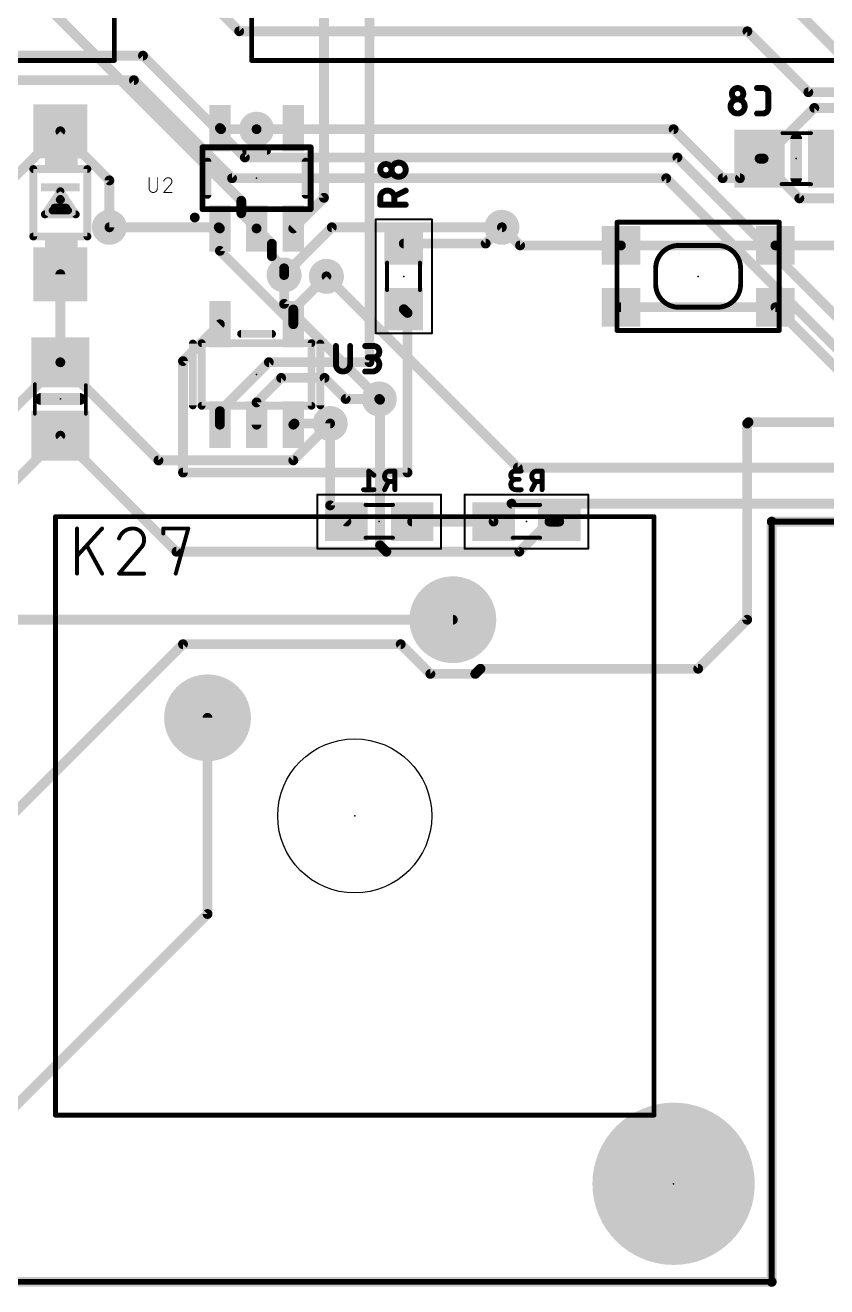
# Model space of a CAD drawing. Extents: x -145 to 0, y -20 to 96.
# Drawn here: x -101.87 to -81.13, y -19.81 to 12.85 of the extents above; entities that cross this region are included whole.
import ezdxf

# ---------------------------------------------------------------- set-up
doc = ezdxf.new("R2010")
doc.units = 0
for name, color, linetype in [('1', 12, 'CONTINUOUS'), ('16', 132, 'CONTINUOUS'), ('17', 110, 'CONTINUOUS'), ('18', 110, 'CONTINUOUS'), ('20', 31, 'CONTINUOUS'), ('21', 41, 'CONTINUOUS'), ('22', 253, 'CONTINUOUS'), ('23', 53, 'CONTINUOUS'), ('24', 53, 'CONTINUOUS'), ('25', 253, 'CONTINUOUS'), ('26', 253, 'CONTINUOUS'), ('39', 12, 'CONTINUOUS'), ('40', 132, 'CONTINUOUS'), ('41', 12, 'CONTINUOUS'), ('42', 132, 'CONTINUOUS'), ('51', 253, 'CONTINUOUS'), ('52', 253, 'CONTINUOUS')]:
    doc.layers.add(name, color=color, linetype=linetype)

# ---------------------------------------------------------------- blocks, each defined once
blk = doc.blocks.new('RECT')
blk.add_solid([(-0.5, -0.5), (0.5, -0.5), (-0.5, 0.5), (0.5, 0.5)])
blk = doc.blocks.new('ROUNDP')
at = {"const_width": 0.5}
blk.add_lwpolyline([(0, -0.25, 1), (0, 0.25, 1), (0, -0.25)], format="xyb", dxfattribs=at)
blk = doc.blocks.new('ROUNDV')
at = {"const_width": 0.5}
blk.add_lwpolyline([(0, -0.25, 1), (0, 0.25, 1), (0, -0.25)], format="xyb", dxfattribs=at)

msp = doc.modelspace()

# ---------------------------------------------------------------- linework, layer by layer
at = {"layer": '1', "const_width": 0.254}
for points in [[(-77.1826, 8.505), (-83.185, 14.5074)], [(-94.1411, 8.3838), (-94.1411, 13.843)], [(-92.964, 4.1275), (-92.964, 13.8724)], [(-96.2806, 8.3056), (-101.31, 13.335)], [(-96.8049, 10.16), (-96.835, 10.1901)], [(-95.885, 10.16), (-96.8049, 10.16)], [(-94.935, 7.5899), (-94.1411, 8.3838)], [(-96.2806, 7.9855), (-96.2806, 8.3056)], [(-95.885, 7.5899), (-96.2806, 7.9855)], [(-99.695, 7.62), (-96.8651, 7.62)], [(-96.8651, 7.62), (-96.835, 7.5899)], [(-96.835, 7.0101), (-96.835, 7.5899)], [(-95.4894, 7.1943), (-95.885, 7.5899)], [(-89.535, 7.62), (-89.955, 7.2)], [(-89.535, 7.62), (-89.065, 7.15)], [(-95.4894, 7.1943), (-95.4894, 6.8742)], [(-89.955, 7.2), (-92.075, 7.2)], [(-89.065, 7.15), (-86.455, 7.15)], [(-82.455, 7.15), (-86.455, 7.15)], [(-82.455, 7.15), (-80.6705, 7.15)], [(-94.935, 5.1101), (-96.835, 7.0101)], [(-95.4894, 6.8742), (-95.1731, 6.5579)], [(-95.1731, 6.5579), (-95.1731, 6.3843)], [(-94.935, 5.4926), (-94.0776, 6.35)], [(-94.935, 5.1101), (-94.935, 5.4926)], [(-92.075, 5.5), (-91.9774, 5.4024)], [(-86.455, 5.55), (-82.455, 5.55)], [(-77.3495, 0.4445), (-82.455, 5.55)], [(-96.835, 5.1101), (-97.79, 4.1551)], [(-91.9774, 5.4024), (-91.9774, 1.27)], [(-97.79, 4.1551), (-97.79, 1.27)], [(-96.835, 2.86), (-95.5675, 4.1275)], [(-95.5675, 4.1275), (-92.964, 4.1275)], [(-95.25, 3.7211), (-95.885, 3.0861)], [(-94.125, 3.7211), (-95.25, 3.7211)], [(-93.5789, 3.175), (-94.125, 3.7211)], [(-92.71, 3.175), (-93.5789, 3.175)], [(-96.835, 2.5099), (-96.835, 2.86)], [(-95.885, 3.0861), (-95.885, 2.5099)], [(-94.9049, 2.54), (-94.935, 2.5099)], [(-93.98, 2.54), (-94.9049, 2.54)], [(-83.185, 2.54), (-83.1509, 2.5741)], [(-83.185, -2.54), (-83.185, 2.54)], [(-83.1509, 2.5741), (-80.5787, 2.5741)], [(-97.79, 1.27), (-91.9774, 1.27)], [(-82.55, -19.685), (-82.55, 0)], [(-82.55, 0), (0, 0)], [(-90.805, -2.54), (-104.14, -2.54)], [(-84.455, -3.81), (-83.185, -2.54)], [(-103.505, -8.89), (-97.79, -3.175)], [(-97.79, -3.175), (-92.1546, -3.175)], [(-92.1546, -3.175), (-91.3863, -3.9434)], [(-91.3863, -3.9434), (-90.2237, -3.9434)], [(-90.2237, -3.9434), (-90.0904, -3.81)], [(-90.0904, -3.81), (-84.455, -3.81)], [(-97.155, -10.16), (-97.155, -5.08)], [(-103.505, -16.51), (-97.155, -10.16)], [(-144.78, -19.685), (-82.55, -19.685)]]:
    msp.add_lwpolyline(points, dxfattribs=at)
at = {"layer": '1', "const_width": 0.127}
for points in [[(-96.7901, 10.235, 1), (-96.8799, 10.1452)], [(-96.8049, 10.2235, 1), (-96.8049, 10.0965)], [(-96.8498, 10.1151, 1), (-96.76, 10.2049)], [(-95.885, 10.0965, 1), (-95.885, 10.2235)], [(-94.0962, 8.3389, 1), (-94.186, 8.4287)], [(-96.2171, 8.3056, 1), (-96.3441, 8.3056)], [(-96.3255, 8.2607, 1), (-96.2357, 8.3505)], [(-94.2046, 8.3838, 1), (-94.0776, 8.3838)], [(-96.2357, 8.0304, 1), (-96.3255, 7.9406)], [(-96.3441, 7.9855, 1), (-96.2171, 7.9855)], [(-99.695, 7.6835, 1), (-99.695, 7.5565)], [(-96.8202, 7.6649, 1), (-96.91, 7.5751)], [(-96.7715, 7.5899, 1), (-96.8985, 7.5899)], [(-96.8799, 7.545, 1), (-96.7901, 7.6348)], [(-96.8651, 7.5565, 1), (-96.8651, 7.6835)], [(-95.8401, 7.6348, 1), (-95.9299, 7.545)], [(-95.9299, 7.545, 1), (-95.8401, 7.6348)], [(-94.9799, 7.6348, 1), (-94.8901, 7.545)], [(-89.4901, 7.6649, 1), (-89.5799, 7.5751)], [(-89.4901, 7.5751, 1), (-89.5799, 7.6649)], [(-95.4259, 7.1943, 1), (-95.5529, 7.1943)], [(-95.5343, 7.1494, 1), (-95.4445, 7.2392)], [(-92.075, 7.2635, 1), (-92.075, 7.1365)], [(-89.9999, 7.2449, 1), (-89.9101, 7.1551)], [(-89.955, 7.1365, 1), (-89.955, 7.2635)], [(-89.065, 7.2135, 1), (-89.065, 7.0865)], [(-89.1099, 7.1051, 1), (-89.0201, 7.1949)], [(-86.455, 7.2135, 1), (-86.455, 7.0865)], [(-86.455, 7.0865, 1), (-86.455, 7.2135)], [(-82.455, 7.2135, 1), (-82.455, 7.0865)], [(-82.455, 7.0865, 1), (-82.455, 7.2135)], [(-96.7901, 7.055, 1), (-96.8799, 6.9652)], [(-96.8985, 7.0101, 1), (-96.7715, 7.0101)], [(-95.4445, 6.9191, 1), (-95.5343, 6.8293)], [(-95.5529, 6.8742, 1), (-95.4259, 6.8742)], [(-95.1096, 6.5579, 1), (-95.2366, 6.5579)], [(-95.218, 6.513, 1), (-95.1282, 6.6028)], [(-95.2366, 6.3843, 1), (-95.1096, 6.3843)], [(-94.0327, 6.3051, 1), (-94.1225, 6.3949)], [(-94.8715, 5.4926, 1), (-94.9985, 5.4926)], [(-94.9799, 5.5375, 1), (-94.8901, 5.4477)], [(-92.0301, 5.5449, 1), (-92.1199, 5.4551)], [(-86.455, 5.6135, 1), (-86.455, 5.4865)], [(-82.4101, 5.5949, 1), (-82.4999, 5.5051)], [(-82.455, 5.4865, 1), (-82.455, 5.6135)], [(-96.7901, 5.0652, 1), (-96.8799, 5.155)], [(-91.9139, 5.4024, 1), (-92.0409, 5.4024)], [(-92.0223, 5.3575, 1), (-91.9325, 5.4473)], [(-94.9985, 5.1101, 1), (-94.8715, 5.1101)], [(-94.9799, 5.0652, 1), (-94.8901, 5.155)], [(-97.7265, 4.1551, 1), (-97.8535, 4.1551)], [(-97.8349, 4.2, 1), (-97.7451, 4.1102)], [(-95.5675, 4.191, 1), (-95.5675, 4.064)], [(-95.5226, 4.0826, 1), (-95.6124, 4.1724)], [(-92.964, 4.064, 1), (-92.964, 4.191)], [(-93.0275, 4.1275, 1), (-92.9005, 4.1275)], [(-95.25, 3.7846, 1), (-95.25, 3.6576)], [(-95.2051, 3.6762, 1), (-95.2949, 3.766)], [(-94.0801, 3.766, 1), (-94.1699, 3.6762)], [(-94.125, 3.6576, 1), (-94.125, 3.7846)], [(-93.5789, 3.2385, 1), (-93.5789, 3.1115)], [(-93.6238, 3.1301, 1), (-93.534, 3.2199)], [(-92.71, 3.1115, 1), (-92.71, 3.2385)], [(-96.7715, 2.86, 1), (-96.8985, 2.86)], [(-96.8799, 2.9049, 1), (-96.7901, 2.8151)], [(-95.8215, 3.0861, 1), (-95.9485, 3.0861)], [(-95.9299, 3.131, 1), (-95.8401, 3.0412)], [(-94.9799, 2.5548, 1), (-94.8901, 2.465)], [(-94.9049, 2.6035, 1), (-94.9049, 2.4765)], [(-94.86, 2.4951, 1), (-94.9498, 2.5849)], [(-93.98, 2.4765, 1), (-93.98, 2.6035)], [(-83.1215, 2.54, 1), (-83.2485, 2.54)], [(-83.2299, 2.5849, 1), (-83.1401, 2.4951)], [(-83.1509, 2.6376, 1), (-83.1509, 2.5106)], [(-83.106, 2.5292, 1), (-83.1958, 2.619)], [(-96.8985, 2.5099, 1), (-96.7715, 2.5099)], [(-95.9485, 2.5099, 1), (-95.8215, 2.5099)], [(-97.79, 1.3335, 1), (-97.79, 1.2065)], [(-97.8535, 1.27, 1), (-97.7265, 1.27)], [(-92.0409, 1.27, 1), (-91.9139, 1.27)], [(-91.9774, 1.2065, 1), (-91.9774, 1.3335)], [(-82.4865, 0, 1), (-82.6135, 0)], [(-82.55, 0.0635, 1), (-82.55, -0.0635)], [(-90.805, -2.6035, 1), (-90.805, -2.4765)], [(-83.2485, -2.54, 1), (-83.1215, -2.54)], [(-83.1401, -2.5849, 1), (-83.2299, -2.4951)], [(-97.79, -3.1115, 1), (-97.79, -3.2385)], [(-97.7451, -3.2199, 1), (-97.8349, -3.1301)], [(-92.1097, -3.1301, 1), (-92.1995, -3.2199)], [(-92.1546, -3.2385, 1), (-92.1546, -3.1115)], [(-91.3863, -3.8799, 1), (-91.3863, -4.0069)], [(-91.4312, -3.9883, 1), (-91.3414, -3.8984)], [(-90.2686, -3.8984, 1), (-90.1788, -3.9883)], [(-90.2237, -4.0069, 1), (-90.2237, -3.8799)], [(-90.0904, -3.7465, 1), (-90.0904, -3.8735)], [(-90.0455, -3.8549, 1), (-90.1353, -3.7651)], [(-84.4999, -3.7651, 1), (-84.4101, -3.8549)], [(-84.455, -3.8735, 1), (-84.455, -3.7465)], [(-97.0915, -5.08, 1), (-97.2185, -5.08)], [(-97.2185, -10.16, 1), (-97.0915, -10.16)], [(-97.1101, -10.2049, 1), (-97.1999, -10.1151)], [(-82.55, -19.7485, 1), (-82.55, -19.6215)], [(-82.6135, -19.685, 1), (-82.4865, -19.685)]]:
    msp.add_lwpolyline(points, format="xyb", dxfattribs=at)
at = {"layer": '16', "const_width": 0.254}
for points in [[(-98.6642, 15.025), (-96.3345, 12.6953)], [(-96.3345, 12.6953), (-83.1803, 12.6953)], [(-83.1803, 12.6953), (-81.6022, 11.1172)], [(-108.315, 12.065), (-98.8261, 12.065)], [(-98.8261, 12.065), (-96.1885, 9.4274)], [(-106.565, 11.43), (-99.06, 11.43)], [(-99.06, 11.43), (-96.52, 8.89)], [(-81.6022, 11.1172), (-77.5489, 11.1172)], [(-81.4473, 10.7108), (-82.7601, 9.398)], [(-76.9827, 10.7108), (-81.4473, 10.7108)], [(-104.085, 6.985), (-100.965, 10.105)], [(-100.965, 10.105), (-99.695, 8.835)], [(-95.885, 10.16), (-85.09, 10.16)], [(-85.09, 10.16), (-83.82, 8.89)], [(-96.1885, 9.4274), (-84.9924, 9.4274)], [(-84.9924, 9.4274), (-79.9719, 4.4069)], [(-83.373, 8.89), (-82.865, 9.398)], [(-82.865, 9.398), (-81.8356, 8.3686)], [(-82.7601, 9.398), (-82.865, 9.398)], [(-99.695, 8.835), (-99.695, 7.62)], [(-96.52, 8.89), (-85.2805, 8.89)], [(-85.2805, 8.89), (-80.3275, 3.937)], [(-83.82, 8.89), (-83.373, 8.89)], [(-81.8356, 8.3686), (-79.3825, 8.3686)], [(-95.1731, 6.3843), (-93.9374, 7.62)], [(-93.9374, 7.62), (-89.535, 7.62)], [(-100.965, 6.405), (-100.965, 4.125)], [(-95.1731, 6.3843), (-95.1731, 5.6381)], [(-94.0776, 6.35), (-89.1246, 1.397)], [(-95.1731, 5.6381), (-92.71, 3.175)], [(-100.965, 4.125), (-102.312, 2.778)], [(-100.965, 4.125), (-98.425, 1.585)], [(-92.71, 3.175), (-92.6894, 3.1544)], [(-92.6894, 3.1544), (-92.6894, -0.6157)], [(-93.98, 2.54), (-94.935, 1.585)], [(-93.98, 2.54), (-93.98, 0.42)], [(-100.965, 2.225), (-102.412, 0.778)], [(-97.9606, -0.7794), (-100.965, 2.225)], [(-94.935, 1.585), (-98.425, 1.585)], [(-68.834, 1.397), (-89.1246, 1.397)], [(-93.56, 0), (-93.98, 0.42)], [(-89.2848, 0.4652), (-89.75, 0)], [(-67.564, 0.4652), (-89.2848, 0.4652)], [(-91.86, 0), (-89.75, 0)], [(-89.0843, -0.7794), (-88.3049, 0)], [(-88.3049, 0), (-88.05, 0)], [(-82.55, -19.685), (-82.55, 0)], [(-82.55, 0), (0, 0)], [(-92.5257, -0.7794), (-97.9606, -0.7794)], [(-92.6894, -0.6157), (-92.5257, -0.7794)], [(-89.0843, -0.7794), (-92.5257, -0.7794)], [(-144.78, -19.685), (-82.55, -19.685)]]:
    msp.add_lwpolyline(points, dxfattribs=at)
at = {"layer": '16', "const_width": 0.127}
for points in [[(-96.3345, 12.7588, 1), (-96.3345, 12.6318)], [(-96.3794, 12.6504, 1), (-96.2896, 12.7402)], [(-83.1354, 12.7402, 1), (-83.2252, 12.6504)], [(-83.1803, 12.6318, 1), (-83.1803, 12.7588)], [(-98.7812, 12.1099, 1), (-98.871, 12.0201)], [(-98.8261, 12.0015, 1), (-98.8261, 12.1285)], [(-99.0151, 11.4749, 1), (-99.1049, 11.3851)], [(-99.06, 11.3665, 1), (-99.06, 11.4935)], [(-81.6022, 11.1807, 1), (-81.6022, 11.0537)], [(-81.6471, 11.0723, 1), (-81.5573, 11.1621)], [(-81.4473, 10.7743, 1), (-81.4473, 10.6473)], [(-81.4024, 10.6659, 1), (-81.4922, 10.7557)], [(-100.9201, 10.1499, 1), (-101.0099, 10.0601)], [(-100.9201, 10.0601, 1), (-101.0099, 10.1499)], [(-95.885, 10.2235, 1), (-95.885, 10.0965)], [(-85.0451, 10.2049, 1), (-85.1349, 10.1151)], [(-85.09, 10.0965, 1), (-85.09, 10.2235)], [(-96.1885, 9.4909, 1), (-96.1885, 9.3639)], [(-96.2334, 9.3825, 1), (-96.1436, 9.4723)], [(-84.9475, 9.4723, 1), (-85.0373, 9.3825)], [(-84.9924, 9.3639, 1), (-84.9924, 9.4909)], [(-82.8201, 9.4429, 1), (-82.9099, 9.3531)], [(-82.865, 9.4615, 1), (-82.865, 9.3345)], [(-82.8201, 9.3531, 1), (-82.9099, 9.4429)], [(-82.805, 9.4429, 1), (-82.7152, 9.3531)], [(-82.7601, 9.3345, 1), (-82.7601, 9.4615)], [(-99.6315, 8.835, 1), (-99.7585, 8.835)], [(-99.7399, 8.7901, 1), (-99.6501, 8.8799)], [(-96.52, 8.9535, 1), (-96.52, 8.8265)], [(-96.5649, 8.8451, 1), (-96.4751, 8.9349)], [(-85.2356, 8.9349, 1), (-85.3254, 8.8451)], [(-85.2805, 8.8265, 1), (-85.2805, 8.9535)], [(-83.82, 8.9535, 1), (-83.82, 8.8265)], [(-83.8649, 8.8451, 1), (-83.7751, 8.9349)], [(-83.4179, 8.9349, 1), (-83.3281, 8.8451)], [(-83.373, 8.8265, 1), (-83.373, 8.9535)], [(-81.8356, 8.4321, 1), (-81.8356, 8.3051)], [(-81.8805, 8.3237, 1), (-81.7907, 8.4135)], [(-99.7585, 7.62, 1), (-99.6315, 7.62)], [(-93.9374, 7.6835, 1), (-93.9374, 7.5565)], [(-93.8925, 7.5751, 1), (-93.9823, 7.6649)], [(-89.535, 7.5565, 1), (-89.535, 7.6835)], [(-100.9015, 6.405, 1), (-101.0285, 6.405)], [(-95.1096, 6.3843, 1), (-95.2366, 6.3843)], [(-95.218, 6.4292, 1), (-95.1282, 6.3394)], [(-94.0327, 6.3949, 1), (-94.1225, 6.3051)], [(-95.1282, 5.683, 1), (-95.218, 5.5932)], [(-95.2366, 5.6381, 1), (-95.1096, 5.6381)], [(-100.9201, 4.1699, 1), (-101.0099, 4.0801)], [(-100.9201, 4.0801, 1), (-101.0099, 4.1699)], [(-101.0285, 4.125, 1), (-100.9015, 4.125)], [(-92.6651, 3.2199, 1), (-92.7549, 3.1301)], [(-92.7549, 3.1301, 1), (-92.6651, 3.2199)], [(-92.6259, 3.1544, 1), (-92.7529, 3.1544)], [(-92.7343, 3.1095, 1), (-92.6445, 3.1993)], [(-93.9165, 2.54, 1), (-94.0435, 2.54)], [(-93.9351, 2.4951, 1), (-94.0249, 2.5849)], [(-100.9201, 2.2699, 1), (-101.0099, 2.1801)], [(-100.9201, 2.1801, 1), (-101.0099, 2.2699)], [(-98.425, 1.6485, 1), (-98.425, 1.5215)], [(-98.4699, 1.5401, 1), (-98.3801, 1.6299)], [(-94.9799, 1.6299, 1), (-94.8901, 1.5401)], [(-94.935, 1.5215, 1), (-94.935, 1.6485)], [(-89.1246, 1.4605, 1), (-89.1246, 1.3335)], [(-89.1695, 1.3521, 1), (-89.0797, 1.4419)], [(-93.9351, 0.4649, 1), (-94.0249, 0.3751)], [(-94.0435, 0.42, 1), (-93.9165, 0.42)], [(-89.2848, 0.5287, 1), (-89.2848, 0.4017)], [(-89.2399, 0.4203, 1), (-89.3297, 0.5101)], [(-93.6049, -0.0449, 1), (-93.5151, 0.0449)], [(-91.86, 0.0635, 1), (-91.86, -0.0635)], [(-89.7949, 0.0449, 1), (-89.7051, -0.0449)], [(-89.75, -0.0635, 1), (-89.75, 0.0635)], [(-88.3049, 0.0635, 1), (-88.3049, -0.0635)], [(-88.26, -0.0449, 1), (-88.3498, 0.0449)], [(-88.05, -0.0635, 1), (-88.05, 0.0635)], [(-82.4865, 0, 1), (-82.6135, 0)], [(-82.55, 0.0635, 1), (-82.55, -0.0635)], [(-97.9606, -0.7159, 1), (-97.9606, -0.8429)], [(-92.6445, -0.5708, 1), (-92.7343, -0.6606)], [(-92.7529, -0.6157, 1), (-92.6259, -0.6157)], [(-92.5257, -0.7159, 1), (-92.5257, -0.8429)], [(-92.5257, -0.8429, 1), (-92.5257, -0.7159)], [(-89.0843, -0.8429, 1), (-89.0843, -0.7159)], [(-98.0055, -0.8243, 1), (-97.9157, -0.7345)], [(-92.5706, -0.8243, 1), (-92.4808, -0.7345)], [(-89.1292, -0.7345, 1), (-89.0394, -0.8243)], [(-82.55, -19.7485, 1), (-82.55, -19.6215)], [(-82.6135, -19.685, 1), (-82.4865, -19.685)]]:
    msp.add_lwpolyline(points, format="xyb", dxfattribs=at)
at = {"layer": '20'}
msp.add_circle((-93.345, -7.62), 1.9939, dxfattribs=at)
at = {"layer": '21'}
for points, const_width in [([(-96.1534, 9.5988), (-95.6166, 9.5988)], 0.2032), ([(-97.155, 8.4606), (-97.155, 9.3194)], 0.2032), ([(-94.615, 9.3194), (-94.615, 8.4606)], 0.2032), ([(-86.555, 4.95), (-86.555, 7.75)], 0.127), ([(-86.555, 7.75), (-82.355, 7.75)], 0.127), ([(-82.355, 7.75), (-82.355, 4.95)], 0.127), ([(-84.955, 7.15), (-83.955, 7.15)], 0.127), ([(-85.555, 6.15), (-85.555, 6.55)], 0.127), ([(-83.355, 6.55), (-83.355, 6.15)], 0.127), ([(-83.955, 5.55), (-84.955, 5.55)], 0.127), ([(-96.285, 4.86), (-95.485, 4.86)], 0.2032), ([(-82.355, 4.95), (-86.555, 4.95)], 0.127), ([(-97.535, 4.61), (-97.535, 3.01)], 0.2032), ([(-94.235, 4.61), (-94.235, 3.01)], 0.2032), ([(0, 0), (-82.55, 0)], 0.1524), ([(-82.55, 0), (-82.55, -19.685)], 0.1524), ([(-82.55, -19.685), (-144.78, -19.685)], 0.1524)]:
    msp.add_lwpolyline(points, dxfattribs=dict(at, const_width=const_width))
for points, const_width in [([(-96.1534, 9.6496, 1), (-96.1534, 9.548)], 0.1016), ([(-95.6166, 9.548, 1), (-95.6166, 9.6496)], 0.1016), ([(-97.1042, 9.3194, 1), (-97.2058, 9.3194)], 0.1016), ([(-94.5642, 9.3194, 1), (-94.6658, 9.3194)], 0.1016), ([(-97.2058, 8.4606, 1), (-97.1042, 8.4606)], 0.1016), ([(-94.6658, 8.4606, 1), (-94.5642, 8.4606)], 0.1016), ([(-97.4852, 7.8105, 1), (-97.4852, 7.9375, 1), (-97.4852, 7.8105)], 0.127), ([(-86.5233, 7.75, 1), (-86.5868, 7.75)], 0.0635), ([(-86.555, 7.7817, 1), (-86.555, 7.7183)], 0.0635), ([(-82.3233, 7.75, 1), (-82.3868, 7.75)], 0.0635), ([(-82.355, 7.7183, 1), (-82.355, 7.7817)], 0.0635), ([(-84.955, 7.15, 0.4142), (-85.555, 6.55)], 0.127), ([(-84.955, 7.1818, 1), (-84.955, 7.1183)], 0.0635), ([(-84.955, 7.1183, 1), (-84.955, 7.1818)], 0.0635), ([(-83.955, 7.1818, 1), (-83.955, 7.1183)], 0.0635), ([(-83.355, 6.55, 0.4142), (-83.955, 7.15)], 0.127), ([(-83.955, 7.1183, 1), (-83.955, 7.1818)], 0.0635), ([(-85.5233, 6.55, 1), (-85.5868, 6.55)], 0.0635), ([(-85.5868, 6.55, 1), (-85.5233, 6.55)], 0.0635), ([(-83.3233, 6.55, 1), (-83.3868, 6.55)], 0.0635), ([(-83.3868, 6.55, 1), (-83.3233, 6.55)], 0.0635), ([(-85.555, 6.15, 0.4142), (-84.955, 5.55)], 0.127), ([(-85.5233, 6.15, 1), (-85.5868, 6.15)], 0.0635), ([(-83.955, 5.55, 0.4142), (-83.355, 6.15)], 0.127), ([(-83.3233, 6.15, 1), (-83.3868, 6.15)], 0.0635), ([(-85.5868, 6.15, 1), (-85.5233, 6.15)], 0.0635), ([(-83.3868, 6.15, 1), (-83.3233, 6.15)], 0.0635), ([(-84.955, 5.5817, 1), (-84.955, 5.5183)], 0.0635), ([(-84.955, 5.5183, 1), (-84.955, 5.5817)], 0.0635), ([(-83.955, 5.5817, 1), (-83.955, 5.5183)], 0.0635), ([(-83.955, 5.5183, 1), (-83.955, 5.5817)], 0.0635), ([(-96.285, 4.9108, 1), (-96.285, 4.8092)], 0.1016), ([(-95.485, 4.8092, 1), (-95.485, 4.9108)], 0.1016), ([(-86.555, 4.9817, 1), (-86.555, 4.9183)], 0.0635), ([(-86.5868, 4.95, 1), (-86.5233, 4.95)], 0.0635), ([(-82.3868, 4.95, 1), (-82.3233, 4.95)], 0.0635), ([(-82.355, 4.9183, 1), (-82.355, 4.9817)], 0.0635), ([(-97.4842, 4.61, 1), (-97.5858, 4.61)], 0.1016), ([(-94.1842, 4.61, 1), (-94.2858, 4.61)], 0.1016), ([(-97.5858, 3.01, 1), (-97.4842, 3.01)], 0.1016), ([(-94.2858, 3.01, 1), (-94.1842, 3.01)], 0.1016), ([(-82.55, 0.0381, 1), (-82.55, -0.0381)], 0.0762), ([(-82.5119, 0, 1), (-82.5881, 0)], 0.0762), ([(-85.09, -19.145, 1), (-85.09, -15.145, 1), (-85.09, -19.145)], 0.2032), ([(-82.5881, -19.685, 1), (-82.5119, -19.685)], 0.0762), ([(-82.55, -19.7231, 1), (-82.55, -19.6469)], 0.0762)]:
    msp.add_lwpolyline(points, format="xyb", dxfattribs=dict(at, const_width=const_width))
at = {"layer": '22'}
for points, const_width in [([(-81.915, 8.89), (-81.915, 9.906)], 0.3048), ([(-101.665, 9.128), (-101.665, 7.382)], 0.2032), ([(-100.265, 7.382), (-100.265, 9.128)], 0.2032), ([(-100.965, 8.555), (-101.365, 7.955)], 0.2032), ([(-100.565, 7.955), (-100.965, 8.555)], 0.2032), ([(-100.965, 8.355), (-101.165, 8.055)], 0.2032), ([(-101.1163, 8.128), (-100.8137, 8.128)], 0.2032), ([(-100.9809, 8.3312), (-100.9491, 8.3312)], 0.2032), ([(-100.765, 8.055), (-100.965, 8.355)], 0.2032), ([(-101.365, 7.955), (-100.565, 7.955)], 0.2032), ([(-101.165, 8.055), (-100.765, 8.055)], 0.2032), ([(-101.473, 3.175), (-100.457, 3.175)], 0.3048)]:
    msp.add_lwpolyline(points, dxfattribs=dict(at, const_width=const_width))
for points, const_width in [([(-81.8388, 9.906, 1), (-81.9912, 9.906)], 0.1524), ([(-101.6142, 9.128, 1), (-101.7158, 9.128)], 0.1016), ([(-100.2142, 9.128, 1), (-100.3158, 9.128)], 0.1016), ([(-81.9912, 8.89, 1), (-81.8388, 8.89)], 0.1524), ([(-100.9227, 8.5832, 1), (-101.0073, 8.5268)], 0.1016), ([(-100.9227, 8.5268, 1), (-101.0073, 8.5832)], 0.1016), ([(-101.1163, 8.1788, 1), (-101.1163, 8.0772)], 0.1016), ([(-100.9809, 8.382, 1), (-100.9809, 8.2804)], 0.1016), ([(-100.9227, 8.3832, 1), (-101.0073, 8.3268)], 0.1016), ([(-100.9227, 8.3268, 1), (-101.0073, 8.3832)], 0.1016), ([(-100.9491, 8.2804, 1), (-100.9491, 8.382)], 0.1016), ([(-100.8137, 8.0772, 1), (-100.8137, 8.1788)], 0.1016), ([(-101.365, 8.0058, 1), (-101.365, 7.9042)], 0.1016), ([(-101.4073, 7.9832, 1), (-101.3227, 7.9268)], 0.1016), ([(-101.165, 8.1058, 1), (-101.165, 8.0042)], 0.1016), ([(-101.2073, 8.0832, 1), (-101.1227, 8.0268)], 0.1016), ([(-100.8073, 8.0268, 1), (-100.7227, 8.0832)], 0.1016), ([(-100.765, 8.0042, 1), (-100.765, 8.1058)], 0.1016), ([(-100.6073, 7.9268, 1), (-100.5227, 7.9832)], 0.1016), ([(-100.565, 7.9042, 1), (-100.565, 8.0058)], 0.1016), ([(-101.7158, 7.382, 1), (-101.6142, 7.382)], 0.1016), ([(-100.3158, 7.382, 1), (-100.2142, 7.382)], 0.1016), ([(-101.473, 3.2512, 1), (-101.473, 3.0988)], 0.1524), ([(-100.457, 3.0988, 1), (-100.457, 3.2512)], 0.1524)]:
    msp.add_lwpolyline(points, format="xyb", dxfattribs=dict(at, const_width=const_width))
at = {"layer": '23'}
for p in [(-95.885, 8.89), (-92.075, 6.35), (-84.455, 6.35), (-95.885, 3.81), (-93.345, -7.62), (-85.09, -17.145)]:
    msp.add_point(p, dxfattribs=at)
at = {"layer": '24'}
for p in [(-81.915, 9.398), (-100.965, 8.255), (-100.965, 3.175), (-92.71, 0), (-88.9, 0)]:
    msp.add_point(p, dxfattribs=at)
at = {"layer": '25'}
for points, const_width in [([(-92.5378, 9.258, 1), (-92.5378, 8.9645)], 0.1524), ([(-92.5378, 8.9645, 1), (-92.5378, 9.258)], 0.1524), ([(-92.5378, 9.2961, 1), (-92.5378, 9.2199)], 0.0762), ([(-92.5378, 9.2199, 1), (-92.5378, 9.2961)], 0.0762), ([(-92.2076, 9.2947, 1), (-92.2076, 8.9278)], 0.1524), ([(-92.2076, 8.9278, 1), (-92.2076, 9.2947)], 0.1524), ([(-92.2076, 9.3328, 1), (-92.2076, 9.2566)], 0.0762), ([(-92.2076, 9.2566, 1), (-92.2076, 9.3328)], 0.0762), ([(-98.66, 8.9027, 1), (-98.6727, 8.9027)], 0.0127), ([(-98.4483, 8.9027, 1), (-98.461, 8.9027)], 0.0127), ([(-98.1719, 8.9027, 0.3252), (-98.2884, 8.818)], 0.0254), ([(-98.2944, 8.82, 1), (-98.2823, 8.8161)], 0.0127), ([(-98.1719, 8.9091, 1), (-98.1719, 8.8964)], 0.0127), ([(-98.0767, 8.8075, 0.4142), (-98.1719, 8.9027)], 0.0254), ([(-98.1719, 8.8964, 1), (-98.1719, 8.909)], 0.0127), ([(-98.1084, 8.7334, 0.2052), (-98.0767, 8.8075)], 0.0254), ([(-98.0703, 8.8074, 1), (-98.083, 8.8075)], 0.0127), ([(-92.5378, 9.0026, 1), (-92.5378, 8.9264)], 0.0762), ([(-92.5378, 8.9264, 1), (-92.5378, 9.0026)], 0.0762), ([(-92.2076, 8.9659, 1), (-92.2076, 8.8897)], 0.0762), ([(-92.2076, 8.8897, 1), (-92.2076, 8.9659)], 0.0762), ([(-98.6663, 8.6275, 1), (-98.4546, 8.6275)], 0.0254), ([(-98.66, 8.6275, 1), (-98.6727, 8.6275)], 0.0127), ([(-98.6727, 8.6275, 1), (-98.66, 8.6275)], 0.0127), ([(-98.4483, 8.6275, 1), (-98.461, 8.6275)], 0.0127), ([(-98.461, 8.6275, 1), (-98.4483, 8.6275)], 0.0127), ([(-98.2884, 8.5281, 1), (-98.2884, 8.5154)], 0.0127), ([(-98.2932, 8.5258, 1), (-98.2835, 8.5176)], 0.0127), ([(-98.1128, 8.738, 1), (-98.1041, 8.7288)], 0.0127), ([(-98.1036, 8.7293, 1), (-98.1133, 8.7375)], 0.0127), ([(-98.083, 8.8075, 1), (-98.0703, 8.8075)], 0.0127), ([(-98.0767, 8.5154, 1), (-98.0767, 8.5281)], 0.0127), ([(-92.3177, 8.3876, 1), (-92.6846, 8.3876)], 0.1524), ([(-92.3347, 8.4584, 1), (-92.3007, 8.3903)], 0.0762), ([(-92.0072, 8.537, 1), (-92.0412, 8.6052)], 0.0762), ([(-92.6465, 8.3876, 1), (-92.7227, 8.3876)], 0.0762), ([(-92.7227, 8.3876, 1), (-92.6465, 8.3876)], 0.0762), ([(-92.6846, 8.2423, 1), (-92.6846, 8.1661)], 0.0762), ([(-92.7227, 8.2042, 1), (-92.6465, 8.2042)], 0.0762), ([(-92.2796, 8.3876, 1), (-92.3558, 8.3876)], 0.0762), ([(-92.3558, 8.3876, 1), (-92.2796, 8.3876)], 0.0762), ([(-92.3558, 8.2042, 1), (-92.2796, 8.2042)], 0.0762), ([(-92.0242, 8.1661, 1), (-92.0242, 8.2423)], 0.0762), ([(-93.7927, 4.5466, 1), (-93.8689, 4.5466)], 0.0762), ([(-93.4258, 4.5466, 1), (-93.502, 4.5466)], 0.0762), ([(-93.0749, 4.5847, 1), (-93.0749, 4.5085)], 0.0762), ([(-92.8548, 4.2531, 1), (-92.8548, 4.5466)], 0.1524), ([(-92.8548, 4.5847, 1), (-92.8548, 4.5085)], 0.0762), ([(-92.8548, 4.5085, 1), (-92.8548, 4.5847)], 0.0762), ([(-93.0015, 4.2912, 1), (-93.0015, 4.215)], 0.0762), ([(-92.8915, 3.8862, 1), (-92.8915, 4.2531)], 0.1524), ([(-92.8915, 4.2912, 1), (-92.8915, 4.215)], 0.0762), ([(-92.8548, 4.2912, 1), (-92.8548, 4.215)], 0.0762), ([(-92.8548, 4.215, 1), (-92.8548, 4.2912)], 0.0762), ([(-93.8308, 4.0696, 1), (-93.4639, 4.0696)], 0.1524), ([(-93.7927, 4.0696, 1), (-93.8689, 4.0696)], 0.0762), ([(-93.8689, 4.0696, 1), (-93.7927, 4.0696)], 0.0762), ([(-93.4258, 4.0696, 1), (-93.502, 4.0696)], 0.0762), ([(-93.502, 4.0696, 1), (-93.4258, 4.0696)], 0.0762), ([(-93.0749, 3.9243, 1), (-93.0749, 3.8481)], 0.0762), ([(-92.8915, 3.9243, 1), (-92.8915, 3.8481)], 0.0762), ([(-92.8915, 3.8481, 1), (-92.8915, 3.9243)], 0.0762), ([(-100.5078, -0.1778, 1), (-100.5586, -0.1778)], 0.0508), ([(-99.8653, -0.1949, 1), (-99.9029, -0.1607)], 0.0508), ([(-99.0882, -0.1778, 0.3252), (-99.4452, -0.4374)], 0.1016), ([(-98.7961, -0.4699, 0.4142), (-99.0882, -0.1778)], 0.1016), ([(-99.0882, -0.1524, 1), (-99.0882, -0.2032)], 0.0508), ([(-99.0882, -0.2032, 1), (-99.0882, -0.1524)], 0.0508), ([(-98.2768, -0.1778, 1), (-98.3276, -0.1778)], 0.0508), ([(-98.3022, -0.1524, 1), (-98.3022, -0.2032)], 0.0508), ([(-98.3276, -0.3076, 1), (-98.2768, -0.3076)], 0.0508), ([(-97.6287, -0.1846, 1), (-97.6776, -0.171)], 0.0508), ([(-97.6531, -0.2032, 1), (-97.6531, -0.1524)], 0.0508), ([(-100.2513, -0.62, 1), (-100.2959, -0.6443)], 0.0508), ([(-99.4694, -0.4296, 1), (-99.4211, -0.4453)], 0.0508), ([(-98.8935, -0.6971, 0.2053), (-98.7961, -0.4699)], 0.1016), ([(-98.8741, -0.7135, 1), (-98.9128, -0.6806)], 0.0508), ([(-98.7707, -0.4699, 1), (-98.8215, -0.4699)], 0.0508), ([(-98.8215, -0.4699, 1), (-98.7707, -0.4699)], 0.0508), ([(-100.552, -0.8747, 1), (-100.5144, -0.9089)], 0.0508), ([(-98.911, -0.6787, 1), (-98.876, -0.7155)], 0.0508), ([(-99.4646, -1.3297, 1), (-99.4259, -1.3627)], 0.0508), ([(-99.4452, -1.3208, 1), (-99.4452, -1.3716)], 0.0508), ([(-98.7961, -1.3716, 1), (-98.7961, -1.3208)], 0.0508), ([(-100.5586, -1.3462, 1), (-100.5078, -1.3462)], 0.0508), ([(-99.9064, -1.3584, 1), (-99.8618, -1.334)], 0.0508), ([(-98.0022, -1.3394, 1), (-97.9532, -1.353)], 0.0508)]:
    msp.add_lwpolyline(points, format="xyb", dxfattribs=dict(at, const_width=const_width))
for points, const_width in [([(-98.6663, 8.9027), (-98.6663, 8.6275)], 0.0254), ([(-98.4546, 8.6275), (-98.4546, 8.9027)], 0.0254), ([(-98.1084, 8.7334), (-98.2884, 8.5217)], 0.0254), ([(-98.2884, 8.5217), (-98.0767, 8.5217)], 0.0254), ([(-92.0242, 8.5711), (-92.3177, 8.4243)], 0.1524), ([(-92.6846, 8.2042), (-92.6846, 8.3876)], 0.1524), ([(-92.0242, 8.2042), (-92.6846, 8.2042)], 0.1524), ([(-92.3177, 8.3876), (-92.3177, 8.2042)], 0.1524), ([(-93.8308, 4.5466), (-93.8308, 4.0696)], 0.1524), ([(-93.4639, 4.0696), (-93.4639, 4.5466)], 0.1524), ([(-93.0749, 4.5466), (-92.8548, 4.5466)], 0.1524), ([(-92.8548, 4.2531), (-93.0015, 4.2531)], 0.1524), ([(-93.0749, 3.8862), (-92.8915, 3.8862)], 0.1524), ([(-100.5332, -1.3462), (-100.5332, -0.1778)], 0.1016), ([(-99.8841, -0.1778), (-100.5332, -0.8918)], 0.1016), ([(-98.3022, -0.3076), (-98.3022, -0.1778)], 0.1016), ([(-98.3022, -0.1778), (-97.6531, -0.1778)], 0.1016), ([(-97.6531, -0.1778), (-97.9777, -1.3462)], 0.1016), ([(-99.8841, -1.3462), (-100.2736, -0.6322)], 0.1016), ([(-98.8935, -0.6971), (-99.4452, -1.3462)], 0.1016), ([(-99.4452, -1.3462), (-98.7961, -1.3462)], 0.1016)]:
    msp.add_lwpolyline(points, dxfattribs=dict(at, const_width=const_width))
at = {"layer": '26'}
for points, const_width in [([(-83.2866, 11.08, 1), (-83.5801, 11.08)], 0.1524), ([(-83.5801, 11.08, 1), (-83.2866, 11.08)], 0.1524), ([(-83.542, 11.08, 1), (-83.6182, 11.08)], 0.0762), ([(-83.6182, 11.08, 1), (-83.542, 11.08)], 0.0762), ([(-83.2485, 11.08, 1), (-83.3247, 11.08)], 0.0762), ([(-83.3247, 11.08, 1), (-83.2485, 11.08)], 0.0762), ([(-82.9303, 11.2649, 1), (-82.9303, 11.1887)], 0.0762), ([(-82.6368, 11.08, 0.4142), (-82.7835, 11.2268)], 0.1524), ([(-82.7835, 11.2649, 1), (-82.7835, 11.1887)], 0.0762), ([(-82.7835, 11.1887, 1), (-82.7835, 11.2649)], 0.0762), ([(-82.5987, 11.08, 1), (-82.6749, 11.08)], 0.0762), ([(-82.6749, 11.08, 1), (-82.5987, 11.08)], 0.0762), ([(-83.2499, 10.7498, 1), (-83.6168, 10.7498)], 0.1524), ([(-83.6168, 10.7498, 1), (-83.2499, 10.7498)], 0.1524), ([(-83.5787, 10.7498, 1), (-83.6549, 10.7498)], 0.0762), ([(-83.6549, 10.7498, 1), (-83.5787, 10.7498)], 0.0762), ([(-83.2118, 10.7498, 1), (-83.288, 10.7498)], 0.0762), ([(-83.288, 10.7498, 1), (-83.2118, 10.7498)], 0.0762), ([(-82.7835, 10.5664, 0.4142), (-82.6368, 10.7132)], 0.1524), ([(-82.5987, 10.7132, 1), (-82.6749, 10.7132)], 0.0762), ([(-82.9303, 10.6045, 1), (-82.9303, 10.5283)], 0.0762), ([(-82.7835, 10.6045, 1), (-82.7835, 10.5283)], 0.0762), ([(-82.7835, 10.5283, 1), (-82.7835, 10.6045)], 0.0762), ([(-82.6749, 10.7132, 1), (-82.5987, 10.7132)], 0.0762), ([(-92.9613, 1.3329, 1), (-93.001, 1.2833)], 0.0635), ([(-92.9494, 1.3081, 1), (-93.0129, 1.3081)], 0.0635), ([(-92.4389, 1.3081, 1), (-92.4389, 1.04)], 0.127), ([(-92.4389, 1.3398, 1), (-92.4389, 1.2764)], 0.0635), ([(-92.4389, 1.2764, 1), (-92.4389, 1.3398)], 0.0635), ([(-92.2731, 1.3081, 1), (-92.3366, 1.3081)], 0.0635), ([(-92.3048, 1.2764, 1), (-92.3048, 1.3398)], 0.0635), ([(-89.1979, 1.3081, 1), (-89.1979, 1.0936)], 0.127), ([(-89.1979, 1.3398, 1), (-89.1979, 1.2764)], 0.0635), ([(-89.1979, 1.2764, 1), (-89.1979, 1.3398)], 0.0635), ([(-89.0371, 1.2764, 1), (-89.0371, 1.3398)], 0.0635), ([(-88.6289, 1.3081, 1), (-88.6289, 1.04)], 0.127), ([(-88.6289, 1.3398, 1), (-88.6289, 1.2764)], 0.0635), ([(-88.6289, 1.2764, 1), (-88.6289, 1.3398)], 0.0635), ([(-88.4631, 1.3081, 1), (-88.5266, 1.3081)], 0.0635), ([(-88.4948, 1.2764, 1), (-88.4948, 1.3398)], 0.0635), ([(-92.8669, 1.1761, 1), (-92.8272, 1.2256)], 0.0635), ([(-92.4373, 1.0258, 1), (-92.4941, 1.0542)], 0.0635), ([(-92.4389, 1.0717, 1), (-92.4389, 1.0082)], 0.0635), ([(-92.4389, 1.0082, 1), (-92.4389, 1.0717)], 0.0635), ([(-92.3048, 1.0082, 1), (-92.3048, 1.0717)], 0.0635), ([(-89.1711, 1.0936, 1), (-89.1711, 0.8255)], 0.127), ([(-89.1979, 1.1254, 1), (-89.1979, 1.0619)], 0.0635), ([(-89.1979, 1.0619, 1), (-89.1979, 1.1254)], 0.0635), ([(-89.1711, 1.0619, 1), (-89.1711, 1.1254)], 0.0635), ([(-89.0907, 1.0619, 1), (-89.0907, 1.1254)], 0.0635), ([(-88.6273, 1.0258, 1), (-88.6841, 1.0542)], 0.0635), ([(-88.6289, 1.0717, 1), (-88.6289, 1.0082)], 0.0635), ([(-88.6289, 1.0082, 1), (-88.6289, 1.0717)], 0.0635), ([(-88.4948, 1.0082, 1), (-88.4948, 1.0717)], 0.0635), ([(-93.1152, 0.8573, 1), (-93.1152, 0.7937)], 0.0635), ([(-93.0129, 0.8255, 1), (-92.9494, 0.8255)], 0.0635), ([(-92.8471, 0.7937, 1), (-92.8471, 0.8573)], 0.0635), ([(-92.6013, 0.8397, 1), (-92.5445, 0.8113)], 0.0635), ([(-92.3366, 0.8255, 1), (-92.2731, 0.8255)], 0.0635), ([(-89.1711, 0.8573, 1), (-89.1711, 0.7937)], 0.0635), ([(-89.1711, 0.7937, 1), (-89.1711, 0.8573)], 0.0635), ([(-89.0371, 0.7937, 1), (-89.0371, 0.8573)], 0.0635), ([(-88.7913, 0.8397, 1), (-88.7345, 0.8113)], 0.0635), ([(-88.5266, 0.8255, 1), (-88.4631, 0.8255)], 0.0635)]:
    msp.add_lwpolyline(points, format="xyb", dxfattribs=dict(at, const_width=const_width))
for points, const_width in [([(-82.7835, 11.2268), (-82.9303, 11.2268)], 0.1524), ([(-82.6368, 10.7132), (-82.6368, 11.08)], 0.1524), ([(-82.9303, 10.5664), (-82.7835, 10.5664)], 0.1524), ([(-92.8471, 1.2009), (-92.9811, 1.3081)], 0.127), ([(-92.9811, 1.3081), (-92.9811, 0.8255)], 0.127), ([(-92.3048, 1.3081), (-92.4389, 1.3081)], 0.127), ([(-92.3048, 0.8255), (-92.3048, 1.3081)], 0.127), ([(-89.0371, 1.3081), (-89.1979, 1.3081)], 0.127), ([(-88.4948, 1.3081), (-88.6289, 1.3081)], 0.127), ([(-88.4948, 0.8255), (-88.4948, 1.3081)], 0.127), ([(-92.5729, 0.8255), (-92.4657, 1.04)], 0.127), ([(-92.4389, 1.04), (-92.3048, 1.04)], 0.127), ([(-89.1979, 1.0936), (-89.0907, 1.0936)], 0.127), ([(-88.7629, 0.8255), (-88.6557, 1.04)], 0.127), ([(-88.6289, 1.04), (-88.4948, 1.04)], 0.127), ([(-92.8471, 0.8255), (-93.1152, 0.8255)], 0.127), ([(-89.0371, 0.8255), (-89.1711, 0.8255)], 0.127)]:
    msp.add_lwpolyline(points, dxfattribs=dict(at, const_width=const_width))
at = {"layer": '39', "const_width": 0.0508}
for points in [[(-92.804, 4.877), (-92.804, 7.823)], [(-92.804, 7.823), (-91.346, 7.823)], [(-91.346, 7.823), (-91.346, 4.877)], [(-91.346, 4.877), (-92.804, 4.877)]]:
    msp.add_lwpolyline(points, dxfattribs=at)
at = {"layer": '39'}
for points, const_width in [([(-92.7913, 7.823, 1), (-92.8167, 7.823)], 0.0254), ([(-92.804, 7.8357, 1), (-92.804, 7.8103)], 0.0254), ([(-91.3333, 7.823, 1), (-91.3587, 7.823)], 0.0254), ([(-91.346, 7.8103, 1), (-91.346, 7.8357)], 0.0254), ([(-92.804, 4.8897, 1), (-92.804, 4.8643)], 0.0254), ([(-91.346, 4.8643, 1), (-91.346, 4.8897)], 0.0254), ([(-92.8167, 4.877, 1), (-92.7913, 4.877)], 0.0254), ([(-91.3587, 4.877, 1), (-91.3333, 4.877)], 0.0254), ([(-85.09, -18.145, 1), (-85.09, -16.145, 1), (-85.09, -18.145)], 2.032)]:
    msp.add_lwpolyline(points, format="xyb", dxfattribs=dict(at, const_width=const_width))
at = {"layer": '40', "const_width": 0.0508}
for points in [[(-91.11, 0.7), (-94.31, 0.7)], [(-94.31, 0.7), (-94.31, -0.7)], [(-91.11, -0.7), (-91.11, 0.7)], [(-87.3, 0.7), (-90.5, 0.7)], [(-90.5, 0.7), (-90.5, -0.7)], [(-87.3, -0.7), (-87.3, 0.7)], [(-94.31, -0.7), (-91.11, -0.7)], [(-90.5, -0.7), (-87.3, -0.7)]]:
    msp.add_lwpolyline(points, dxfattribs=at)
at = {"layer": '40'}
for points, const_width in [([(-94.31, 0.7127, 1), (-94.31, 0.6873)], 0.0254), ([(-94.2973, 0.7, 1), (-94.3227, 0.7)], 0.0254), ([(-91.0973, 0.7, 1), (-91.1227, 0.7)], 0.0254), ([(-91.11, 0.6873, 1), (-91.11, 0.7127)], 0.0254), ([(-90.5, 0.7127, 1), (-90.5, 0.6873)], 0.0254), ([(-90.4873, 0.7, 1), (-90.5127, 0.7)], 0.0254), ([(-87.2873, 0.7, 1), (-87.3127, 0.7)], 0.0254), ([(-87.3, 0.6873, 1), (-87.3, 0.7127)], 0.0254), ([(-94.31, -0.6873, 1), (-94.31, -0.7127)], 0.0254), ([(-94.3227, -0.7, 1), (-94.2973, -0.7)], 0.0254), ([(-91.1227, -0.7, 1), (-91.0973, -0.7)], 0.0254), ([(-91.11, -0.7127, 1), (-91.11, -0.6873)], 0.0254), ([(-90.5, -0.6873, 1), (-90.5, -0.7127)], 0.0254), ([(-90.5127, -0.7, 1), (-90.4873, -0.7)], 0.0254), ([(-87.3127, -0.7, 1), (-87.2873, -0.7)], 0.0254), ([(-87.3, -0.7127, 1), (-87.3, -0.6873)], 0.0254), ([(-85.09, -18.145, 1), (-85.09, -16.145, 1), (-85.09, -18.145)], 2.032)]:
    msp.add_lwpolyline(points, format="xyb", dxfattribs=dict(at, const_width=const_width))
at = {"layer": '41', "const_width": 2.032}
msp.add_lwpolyline([(-85.09, -18.145, 1), (-85.09, -16.145, 1), (-85.09, -18.145)], format="xyb", dxfattribs=at)
at = {"layer": '42', "const_width": 2.032}
msp.add_lwpolyline([(-85.09, -18.145, 1), (-85.09, -16.145, 1), (-85.09, -18.145)], format="xyb", dxfattribs=at)
at = {"layer": '51'}
for points, const_width in [([(-99.568, 27.432), (-99.568, 11.938)], 0.127), ([(-96.012, 11.938), (-96.012, 27.432)], 0.127), ([(-99.568, 11.938), (-115.062, 11.938)], 0.127), ([(-80.518, 11.938), (-96.012, 11.938)], 0.127), ([(-97.285, 9.69), (-94.485, 9.69)], 0.1524), ([(-97.285, 9.69), (-97.285, 8.09)], 0.1524), ([(-94.485, 9.69), (-94.485, 8.09)], 0.1524), ([(-94.485, 8.09), (-97.285, 8.09)], 0.1524), ([(-92.507, 5.994), (-92.507, 6.706)], 0.1016), ([(-91.656, 5.994), (-91.656, 6.706)], 0.1016), ([(-97.3074, 2.9996), (-97.3074, 4.6204)], 0.2032), ([(-97.3074, 4.6204), (-94.4626, 4.6204)], 0.2032), ([(-94.4626, 4.6204), (-94.4626, 2.9996)], 0.2032), ([(-94.4626, 2.9996), (-97.3074, 2.9996)], 0.2032), ([(-101.092, -15.367), (-101.092, 0.127)], 0.127), ([(-101.092, 0.127), (-85.598, 0.127)], 0.127), ([(-85.598, 0.127), (-85.598, -15.367)], 0.127), ([(-85.598, -15.367), (-101.092, -15.367)], 0.127)]:
    msp.add_lwpolyline(points, dxfattribs=dict(at, const_width=const_width))
for points, const_width in [([(-99.5998, 11.938, 1), (-99.5362, 11.938)], 0.0635), ([(-99.568, 11.9063, 1), (-99.568, 11.9698)], 0.0635), ([(-96.0438, 11.938, 1), (-95.9802, 11.938)], 0.0635), ([(-96.012, 11.9698, 1), (-96.012, 11.9063)], 0.0635), ([(-97.285, 9.7281, 1), (-97.285, 9.6519)], 0.0762), ([(-97.2469, 9.69, 1), (-97.3231, 9.69)], 0.0762), ([(-94.4469, 9.69, 1), (-94.5231, 9.69)], 0.0762), ([(-94.485, 9.6519, 1), (-94.485, 9.7281)], 0.0762), ([(-97.285, 8.1281, 1), (-97.285, 8.0519)], 0.0762), ([(-94.485, 8.0519, 1), (-94.485, 8.1281)], 0.0762), ([(-97.3231, 8.09, 1), (-97.2469, 8.09)], 0.0762), ([(-94.5231, 8.09, 1), (-94.4469, 8.09)], 0.0762), ([(-92.4816, 6.706, 1), (-92.5324, 6.706)], 0.0508), ([(-91.6306, 6.706, 1), (-91.6814, 6.706)], 0.0508), ([(-92.5324, 5.994, 1), (-92.4816, 5.994)], 0.0508), ([(-91.6814, 5.994, 1), (-91.6306, 5.994)], 0.0508), ([(-97.2566, 4.6204, 1), (-97.3582, 4.6204)], 0.1016), ([(-97.3074, 4.6712, 1), (-97.3074, 4.5696)], 0.1016), ([(-94.4118, 4.6204, 1), (-94.5134, 4.6204)], 0.1016), ([(-94.4626, 4.5696, 1), (-94.4626, 4.6712)], 0.1016), ([(-97.3074, 3.0504, 1), (-97.3074, 2.9488)], 0.1016), ([(-97.3582, 2.9996, 1), (-97.2566, 2.9996)], 0.1016), ([(-94.5134, 2.9996, 1), (-94.4118, 2.9996)], 0.1016), ([(-94.4626, 2.9488, 1), (-94.4626, 3.0504)], 0.1016), ([(-101.0602, 0.127, 1), (-101.1238, 0.127)], 0.0635), ([(-101.092, 0.1588, 1), (-101.092, 0.0953)], 0.0635), ([(-85.5662, 0.127, 1), (-85.6298, 0.127)], 0.0635), ([(-85.598, 0.0953, 1), (-85.598, 0.1588)], 0.0635), ([(-101.1238, -15.367, 1), (-101.0602, -15.367)], 0.0635), ([(-101.092, -15.3353, 1), (-101.092, -15.3988)], 0.0635), ([(-85.6298, -15.367, 1), (-85.5662, -15.367)], 0.0635), ([(-85.598, -15.3988, 1), (-85.598, -15.3353)], 0.0635)]:
    msp.add_lwpolyline(points, format="xyb", dxfattribs=dict(at, const_width=const_width))
at = {"layer": '52'}
for points, const_width in [([(-82.271, 10.058), (-81.534, 10.058)], 0.1016), ([(-100.265, 9.128), (-101.665, 9.128)], 0.2032), ([(-82.296, 8.738), (-81.534, 8.738)], 0.1016), ([(-101.665, 7.382), (-100.265, 7.382)], 0.2032), ([(-101.625, 3.556), (-101.625, 2.794)], 0.1016), ([(-100.305, 3.531), (-100.305, 2.794)], 0.1016), ([(-92.354, 0.432), (-93.066, 0.432)], 0.1016), ([(-88.544, 0.432), (-89.256, 0.432)], 0.1016), ([(-92.354, -0.419), (-93.066, -0.419)], 0.1016), ([(-88.544, -0.419), (-89.256, -0.419)], 0.1016)]:
    msp.add_lwpolyline(points, dxfattribs=dict(at, const_width=const_width))
for points, const_width in [([(-82.271, 10.0834, 1), (-82.271, 10.0326)], 0.0508), ([(-81.534, 10.0326, 1), (-81.534, 10.0834)], 0.0508), ([(-101.665, 9.1788, 1), (-101.665, 9.0772)], 0.1016), ([(-100.265, 9.0772, 1), (-100.265, 9.1788)], 0.1016), ([(-82.296, 8.7634, 1), (-82.296, 8.7126)], 0.0508), ([(-81.534, 8.7126, 1), (-81.534, 8.7634)], 0.0508), ([(-101.665, 7.4328, 1), (-101.665, 7.3312)], 0.1016), ([(-100.265, 7.3312, 1), (-100.265, 7.4328)], 0.1016), ([(-101.5996, 3.556, 1), (-101.6504, 3.556)], 0.0508), ([(-100.2796, 3.531, 1), (-100.3304, 3.531)], 0.0508), ([(-101.6504, 2.794, 1), (-101.5996, 2.794)], 0.0508), ([(-100.3304, 2.794, 1), (-100.2796, 2.794)], 0.0508), ([(-93.066, 0.4574, 1), (-93.066, 0.4066)], 0.0508), ([(-92.354, 0.4066, 1), (-92.354, 0.4574)], 0.0508), ([(-89.256, 0.4574, 1), (-89.256, 0.4066)], 0.0508), ([(-88.544, 0.4066, 1), (-88.544, 0.4574)], 0.0508), ([(-93.066, -0.3936, 1), (-93.066, -0.4444)], 0.0508), ([(-92.354, -0.4444, 1), (-92.354, -0.3936)], 0.0508), ([(-89.256, -0.3936, 1), (-89.256, -0.4444)], 0.0508), ([(-88.544, -0.4444, 1), (-88.544, -0.3936)], 0.0508)]:
    msp.add_lwpolyline(points, format="xyb", dxfattribs=dict(at, const_width=const_width))

# ---------------------------------------------------------------- block references
at = {"layer": '1', "xscale": 0.55, "yscale": 1.2}
for p in [(-96.835, 10.1901), (-94.935, 10.1901), (-96.835, 7.5899), (-95.885, 7.5899), (-94.935, 7.5899), (-96.835, 5.1101), (-94.935, 5.1101), (-96.835, 2.5099), (-95.885, 2.5099), (-94.935, 2.5099)]:
    msp.add_blockref('RECT', p, dxfattribs=at)
at = {"layer": '1', "xscale": 1.1, "rotation": 90}
for p in [(-92.075, 7.2), (-92.075, 5.5)]:
    msp.add_blockref('RECT', p, dxfattribs=at)
at = {"layer": '1', "rotation": 180}
for p in [(-86.455, 7.15), (-82.455, 7.15), (-86.455, 5.55), (-82.455, 5.55)]:
    msp.add_blockref('RECT', p, dxfattribs=at)
at = {"layer": '16'}
for p, xscale, yscale, rotation in [((-100.965, 10.105), 1.4, 1.4, 180), ((-100.965, 6.405), 1.4, 1.4, 180), ((-100.965, 4.125), 1.3, 1.5, 270), ((-100.965, 2.225), 1.3, 1.5, 270)]:
    msp.add_blockref('RECT', p, dxfattribs=dict(at, xscale=xscale, yscale=yscale, rotation=rotation))
at = {"layer": '16', "xscale": 1.3, "yscale": 1.5}
for p in [(-82.865, 9.398), (-80.965, 9.398)]:
    msp.add_blockref('RECT', p, dxfattribs=at)
at = {"layer": '16', "xscale": 1.1, "rotation": 180}
for p in [(-93.56, 0), (-91.86, 0), (-89.75, 0), (-88.05, 0)]:
    msp.add_blockref('RECT', p, dxfattribs=at)
at = {"layer": '17'}
for p, xscale, yscale in [((-90.805, -2.54), 2.2479, 2.2479), ((-90.805, -2.54), 2.2479, 2.2479), ((-97.155, -5.08), 2.2479, 2.2479), ((-97.155, -5.08), 2.2479, 2.2479), ((-85.09, -17.145), 3.516, 3.516), ((-85.09, -17.145), 3.516, 3.516)]:
    msp.add_blockref('ROUNDP', p, dxfattribs=dict(at, xscale=xscale, yscale=yscale))
at = {"layer": '18', "xscale": 0.9064, "yscale": 0.9064}
for p in [(-95.885, 10.16), (-95.885, 10.16), (-99.695, 7.62), (-99.695, 7.62), (-89.535, 7.62), (-89.535, 7.62), (-95.1731, 6.3843), (-95.1731, 6.3843), (-94.0776, 6.35), (-94.0776, 6.35), (-92.71, 3.175), (-92.71, 3.175), (-93.98, 2.54), (-93.98, 2.54)]:
    msp.add_blockref('ROUNDV', p, dxfattribs=at)
at = {"layer": '22', "xscale": 0.2, "rotation": 270}
msp.add_blockref('RECT', (-100.965, 8.655), dxfattribs=at)
at = {"layer": '51', "xscale": 0.5, "yscale": 0.65}
for p in [(-96.835, 10.065), (-94.935, 10.065), (-96.835, 7.715), (-95.885, 7.715), (-94.935, 7.715), (-96.835, 4.985), (-94.935, 4.985), (-96.835, 2.635), (-95.885, 2.635), (-94.935, 2.635)]:
    msp.add_blockref('RECT', p, dxfattribs=at)
at = {"layer": '51', "xscale": 0.5001, "yscale": 0.95, "rotation": 90}
for p in [(-92.0801, 6.9303), (-92.0801, 5.7618)]:
    msp.add_blockref('RECT', p, dxfattribs=at)
at = {"layer": '52'}
for p, xscale, yscale, rotation in [((-100.94, 9.603), 0.75, 0.85, 270), ((-100.94, 6.907), 0.75, 0.85, 270), ((-100.9661, 3.8921), 0.7501, 1.4501, 270), ((-100.9661, 2.4444), 0.7501, 1.4501, 270), ((-93.2903, 0.0051), 0.5001, 0.95, 180), ((-92.1219, 0.0051), 0.5001, 0.95, 180), ((-89.4802, 0.0051), 0.5001, 0.95, 180), ((-88.3119, 0.0051), 0.5001, 0.95, 180)]:
    msp.add_blockref('RECT', p, dxfattribs=dict(at, xscale=xscale, yscale=yscale, rotation=rotation))
at = {"layer": '52', "xscale": 0.7501, "yscale": 1.4501}
for p in [(-82.6322, 9.3969), (-81.1844, 9.3969)]:
    msp.add_blockref('RECT', p, dxfattribs=at)

doc.saveas('drawing.dxf')
